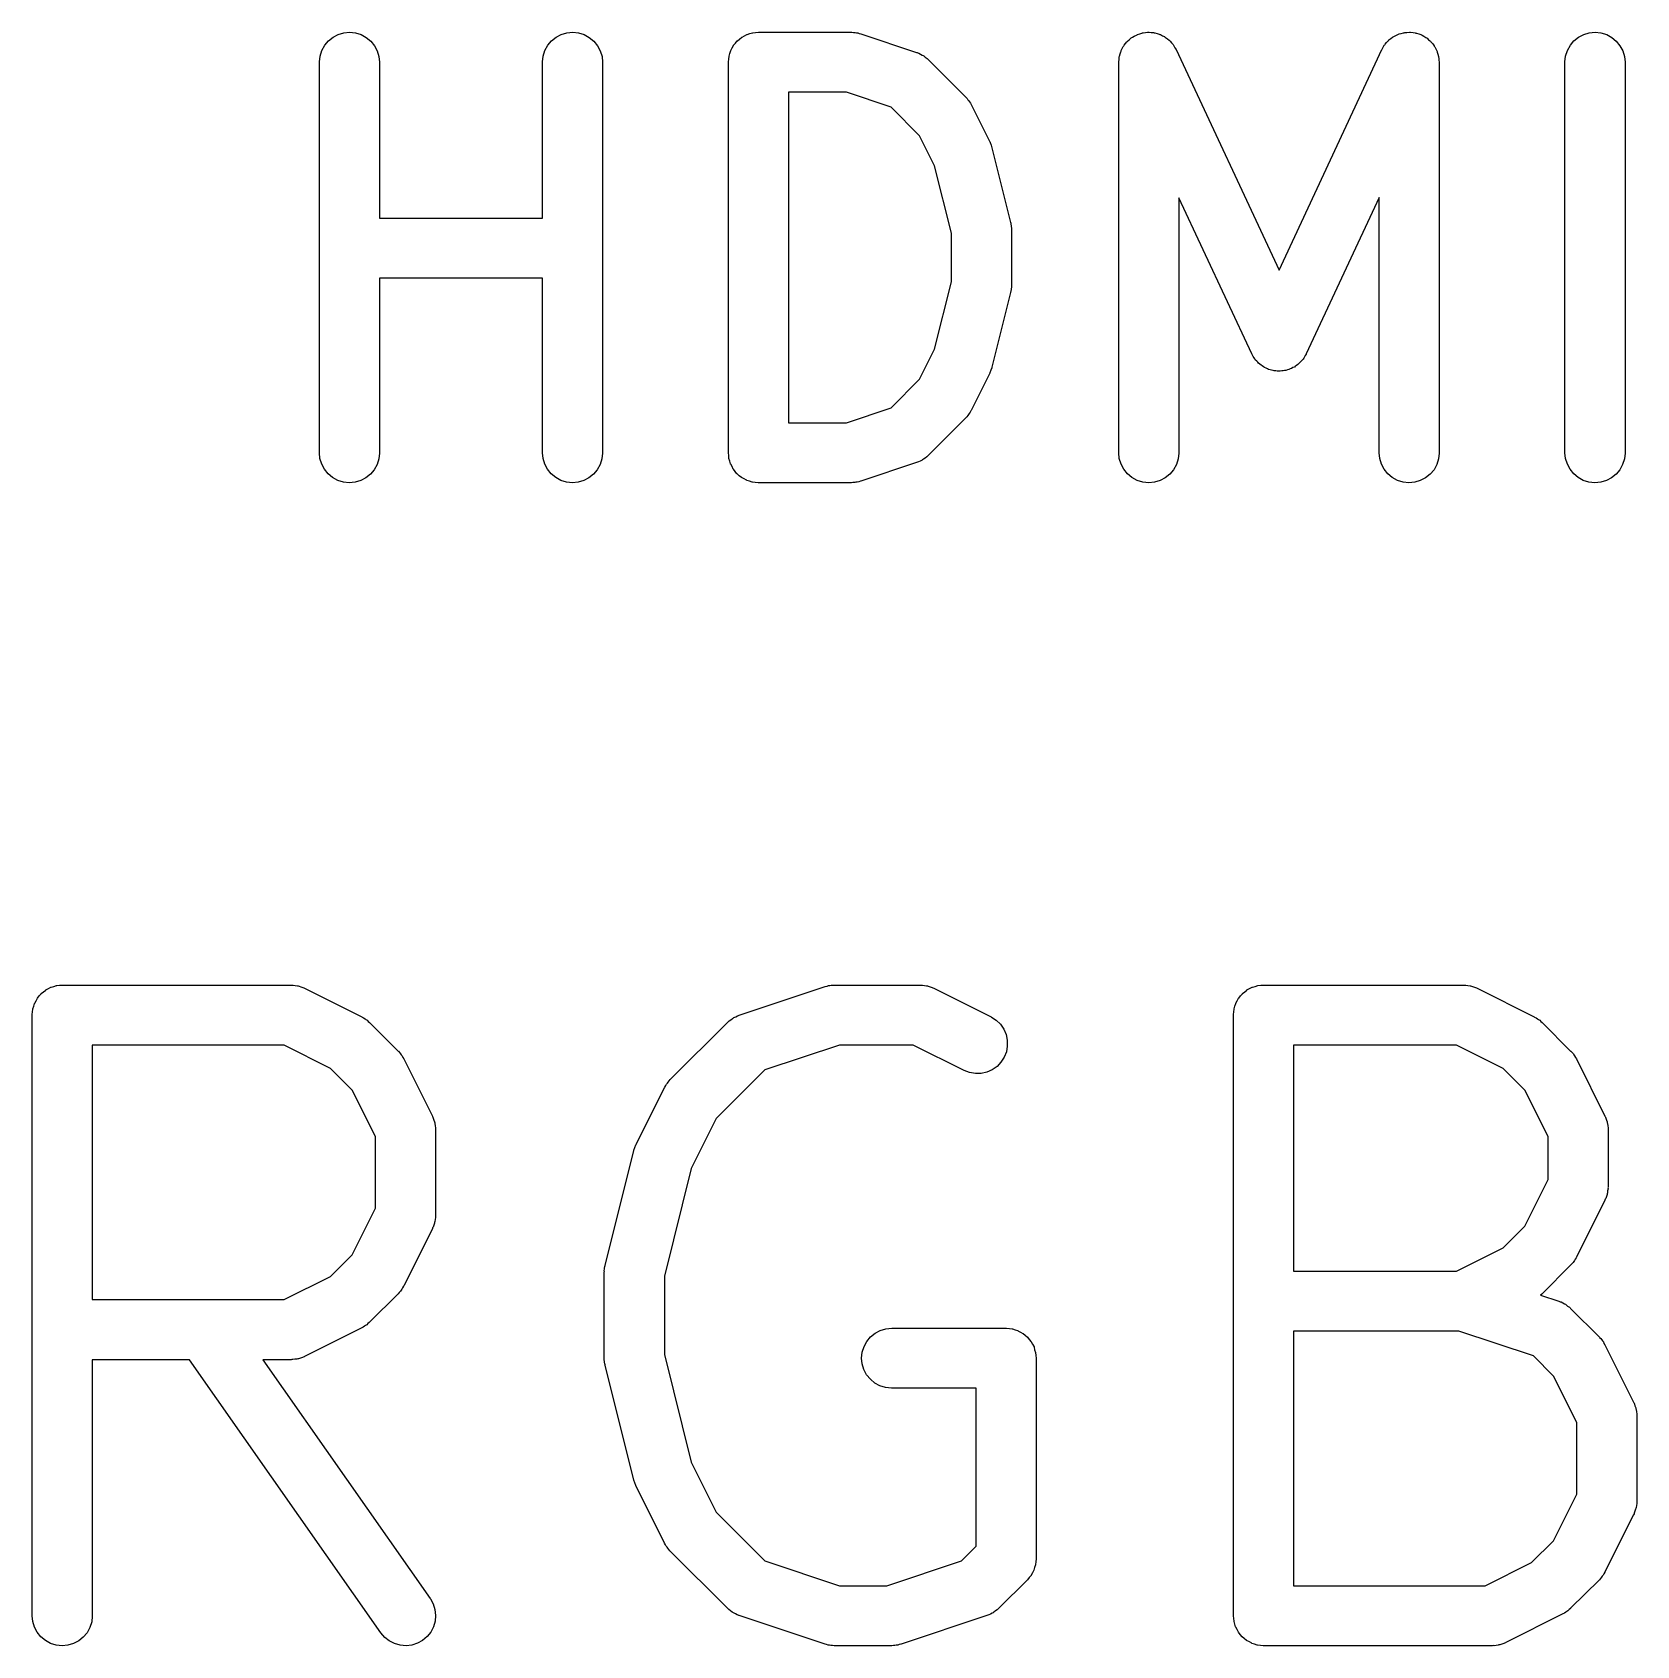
# Model space of a CAD drawing. Extents: x 85.9 to 143, y -98.7 to -64.8.
# Drawn here: x 97.36 to 102.7, y -90.21 to -84.84 of the extents above; entities that cross this region are included whole.
import ezdxf

# ---------------------------------------------------------------- set-up
doc = ezdxf.new("R2010")
doc.units = 0
doc.layers.add('BLACK', color=7, linetype='CONTINUOUS')

msp = doc.modelspace()

# ---------------------------------------------------------------- linework, layer by layer
at = {"layer": 'BLACK', "linetype": 'CONTINUOUS'}
for p, q in [((98.3235, -84.8975), (98.3329, -84.8804)), ((98.3329, -84.8804), (98.3455, -84.8654)), ((98.3455, -84.8654), (98.3607, -84.8532)), ((98.3607, -84.8532), (98.378, -84.8442)), ((98.378, -84.8442), (98.3967, -84.8387)), ((98.3967, -84.8387), (98.4161, -84.8369)), ((98.4161, -84.8369), (98.4355, -84.8389)), ((98.4355, -84.8389), (98.4542, -84.8447)), ((98.4542, -84.8447), (98.4713, -84.854)), ((98.4713, -84.854), (98.4864, -84.8664)), ((98.4864, -84.8664), (98.4987, -84.8816)), ((98.4987, -84.8816), (98.5079, -84.8988)), ((99.0664, -84.8975), (99.0758, -84.8804)), ((99.0758, -84.8804), (99.0883, -84.8654)), ((99.0883, -84.8654), (99.1035, -84.8532)), ((99.1035, -84.8532), (99.1208, -84.8442)), ((99.1208, -84.8442), (99.1395, -84.8387)), ((99.1395, -84.8387), (99.159, -84.8369)), ((99.159, -84.8369), (99.1784, -84.8389)), ((99.1784, -84.8389), (99.197, -84.8447)), ((99.197, -84.8447), (99.2142, -84.854)), ((99.2142, -84.854), (99.2292, -84.8664)), ((99.2292, -84.8664), (99.2416, -84.8816)), ((99.2416, -84.8816), (99.2507, -84.8988)), ((99.69, -84.8892), (99.6944, -84.881)), ((99.6944, -84.881), (99.6947, -84.8807)), ((99.6947, -84.8807), (99.6948, -84.8804)), ((99.6948, -84.8804), (99.7009, -84.8732)), ((99.7009, -84.8732), (99.7069, -84.8659)), ((99.7069, -84.8659), (99.7071, -84.8657)), ((99.7071, -84.8657), (99.7074, -84.8654)), ((99.7074, -84.8654), (99.7147, -84.8596)), ((99.7147, -84.8596), (99.722, -84.8536)), ((99.722, -84.8536), (99.7223, -84.8534)), ((99.7223, -84.8534), (99.7226, -84.8532)), ((99.7226, -84.8532), (99.7309, -84.8489)), ((99.7309, -84.8489), (99.7392, -84.8444)), ((99.7392, -84.8444), (99.7396, -84.8443)), ((99.7396, -84.8443), (99.7399, -84.8442)), ((99.7399, -84.8442), (99.7488, -84.8415)), ((99.7488, -84.8415), (99.7579, -84.8388)), ((99.7579, -84.8388), (99.7583, -84.8388)), ((99.7583, -84.8388), (99.7586, -84.8387)), ((99.7586, -84.8387), (99.768, -84.8378)), ((99.768, -84.8378), (99.7773, -84.8369)), ((99.7773, -84.8369), (100.087, -84.8369)), ((100.087, -84.8369), (100.088, -84.8369)), ((100.088, -84.8369), (100.094, -84.8375)), ((100.094, -84.8375), (100.099, -84.8377)), ((100.099, -84.8377), (100.104, -84.8386)), ((100.104, -84.8386), (100.108, -84.8391)), ((100.108, -84.8391), (100.113, -84.8408)), ((100.113, -84.8408), (100.118, -84.842)), ((100.118, -84.842), (100.304, -84.9039)), ((100.989, -84.8909), (100.992, -84.8842)), ((100.992, -84.8842), (100.994, -84.8824)), ((100.994, -84.8824), (100.995, -84.8804)), ((100.995, -84.8804), (101, -84.8747)), ((101, -84.8747), (101.004, -84.8687)), ((101.004, -84.8687), (101.006, -84.8672)), ((101.006, -84.8672), (101.007, -84.8654)), ((101.007, -84.8654), (101.013, -84.8608)), ((101.013, -84.8608), (101.019, -84.8558)), ((101.019, -84.8558), (101.021, -84.8547)), ((101.021, -84.8547), (101.023, -84.8532)), ((101.023, -84.8532), (101.029, -84.8498)), ((101.029, -84.8498), (101.036, -84.846)), ((101.036, -84.846), (101.038, -84.8452)), ((101.038, -84.8452), (101.04, -84.8442)), ((101.04, -84.8442), (101.047, -84.8421)), ((101.047, -84.8421), (101.054, -84.8396)), ((101.054, -84.8396), (101.056, -84.8393)), ((101.056, -84.8393), (101.059, -84.8387)), ((101.059, -84.8387), (101.066, -84.838)), ((101.066, -84.838), (101.073, -84.837)), ((101.073, -84.837), (101.076, -84.8371)), ((101.076, -84.8371), (101.078, -84.8369)), ((101.078, -84.8369), (101.085, -84.8377)), ((101.085, -84.8377), (101.093, -84.8381)), ((101.093, -84.8381), (101.095, -84.8387)), ((101.095, -84.8387), (101.097, -84.8389)), ((101.097, -84.8389), (101.105, -84.8412)), ((101.105, -84.8412), (101.112, -84.843)), ((101.112, -84.843), (101.114, -84.844)), ((101.114, -84.844), (101.116, -84.8447)), ((101.116, -84.8447), (101.123, -84.8483)), ((101.123, -84.8483), (101.129, -84.8515)), ((101.129, -84.8515), (101.131, -84.8529)), ((101.131, -84.8529), (101.133, -84.854)), ((101.133, -84.854), (101.139, -84.8588)), ((101.139, -84.8588), (101.145, -84.8633)), ((101.145, -84.8633), (101.147, -84.865)), ((101.147, -84.865), (101.148, -84.8664)), ((101.148, -84.8664), (101.153, -84.8722)), ((101.153, -84.8722), (101.158, -84.8778)), ((101.158, -84.8778), (101.159, -84.8798)), ((101.159, -84.8798), (101.161, -84.8816)), ((101.161, -84.8816), (101.164, -84.8882)), ((101.164, -84.8882), (101.168, -84.8946)), ((101.854, -84.8933), (101.858, -84.887)), ((101.858, -84.887), (101.861, -84.8804)), ((101.861, -84.8804), (101.863, -84.8786)), ((101.863, -84.8786), (101.864, -84.8767)), ((101.864, -84.8767), (101.869, -84.8712)), ((101.869, -84.8712), (101.874, -84.8654)), ((101.874, -84.8654), (101.876, -84.864)), ((101.876, -84.864), (101.877, -84.8623)), ((101.877, -84.8623), (101.883, -84.8579)), ((101.883, -84.8579), (101.889, -84.8532)), ((101.889, -84.8532), (101.891, -84.8522)), ((101.891, -84.8522), (101.893, -84.8508)), ((101.893, -84.8508), (101.9, -84.8476)), ((101.9, -84.8476), (101.907, -84.8442)), ((101.907, -84.8442), (101.909, -84.8435)), ((101.909, -84.8435), (101.911, -84.8426)), ((101.911, -84.8426), (101.918, -84.8408)), ((101.918, -84.8408), (101.925, -84.8387)), ((101.925, -84.8387), (101.928, -84.8385)), ((101.928, -84.8385), (101.93, -84.8379)), ((101.93, -84.8379), (101.937, -84.8376)), ((101.937, -84.8376), (101.945, -84.8369)), ((101.945, -84.8369), (101.947, -84.8371)), ((101.947, -84.8371), (101.949, -84.837)), ((101.949, -84.837), (101.957, -84.8382)), ((101.957, -84.8382), (101.964, -84.8389)), ((101.964, -84.8389), (101.966, -84.8396)), ((101.966, -84.8396), (101.969, -84.84)), ((101.969, -84.84), (101.976, -84.8425)), ((101.976, -84.8425), (101.983, -84.8447)), ((101.983, -84.8447), (101.985, -84.8458)), ((101.985, -84.8458), (101.987, -84.8466)), ((101.987, -84.8466), (101.993, -84.8504)), ((101.993, -84.8504), (102, -84.854)), ((102, -84.854), (102.002, -84.8554)), ((102.002, -84.8554), (102.004, -84.8566)), ((102.004, -84.8566), (102.009, -84.8617)), ((102.009, -84.8617), (102.015, -84.8664)), ((102.015, -84.8664), (102.016, -84.8682)), ((102.016, -84.8682), (102.018, -84.8697)), ((102.018, -84.8697), (102.023, -84.8758)), ((102.023, -84.8758), (102.027, -84.8816)), ((102.027, -84.8816), (102.028, -84.8836)), ((102.028, -84.8836), (102.03, -84.8854)), ((102.03, -84.8854), (102.033, -84.8922)), ((102.471, -84.8975), (102.481, -84.8804)), ((102.481, -84.8804), (102.493, -84.8654)), ((102.493, -84.8654), (102.508, -84.8532)), ((102.508, -84.8532), (102.526, -84.8442)), ((102.526, -84.8442), (102.544, -84.8387)), ((102.544, -84.8387), (102.564, -84.8369)), ((102.564, -84.8369), (102.583, -84.8389)), ((102.583, -84.8389), (102.602, -84.8447)), ((102.602, -84.8447), (102.619, -84.854)), ((102.619, -84.854), (102.634, -84.8664)), ((102.634, -84.8664), (102.646, -84.8816)), ((102.646, -84.8816), (102.656, -84.8988)), ((98.3154, -84.9355), (98.3176, -84.9161)), ((98.3154, -84.9369), (98.3154, -84.9355)), ((98.3154, -86.2369), (98.3154, -84.9369)), ((98.3176, -84.9161), (98.3235, -84.8975)), ((98.5079, -84.8988), (98.5135, -84.9175)), ((98.5135, -84.9175), (98.5154, -84.9369)), ((98.5154, -84.9369), (98.5154, -85.4559)), ((99.0583, -84.9355), (99.0605, -84.9161)), ((99.0583, -84.9369), (99.0583, -84.9355)), ((99.0583, -85.4559), (99.0583, -84.9369)), ((99.0605, -84.9161), (99.0664, -84.8975)), ((99.2507, -84.8988), (99.2564, -84.9175)), ((99.2564, -84.9175), (99.2583, -84.9369)), ((99.2583, -84.9369), (99.2583, -86.2369)), ((99.6773, -84.9355), (99.6784, -84.9262)), ((99.6773, -84.9362), (99.6773, -84.9355)), ((99.6773, -84.9369), (99.6773, -84.9362)), ((99.6773, -84.9362), (99.6773, -84.9362)), ((99.6773, -84.9362), (99.6773, -84.9362)), ((99.6773, -86.2369), (99.6773, -84.9369)), ((99.6784, -84.9262), (99.6794, -84.9168)), ((99.6794, -84.9168), (99.6795, -84.9165)), ((99.6795, -84.9161), (99.6824, -84.9071)), ((99.6795, -84.9165), (99.6795, -84.9161)), ((99.6824, -84.9071), (99.6851, -84.8981)), ((99.6851, -84.8981), (99.6853, -84.8978)), ((99.6853, -84.8978), (99.6854, -84.8975)), ((99.6854, -84.8975), (99.69, -84.8892)), ((100.304, -84.9039), (100.306, -84.9044)), ((100.306, -84.9044), (100.308, -84.9056)), ((100.308, -84.9056), (100.311, -84.9065)), ((100.311, -84.9065), (100.317, -84.9097)), ((100.317, -84.9097), (100.323, -84.9126)), ((100.323, -84.9126), (100.326, -84.9143)), ((100.326, -84.9143), (100.328, -84.9157)), ((100.328, -84.9157), (100.333, -84.92)), ((100.333, -84.92), (100.339, -84.9241)), ((100.339, -84.9241), (100.341, -84.9262)), ((100.341, -84.9262), (100.343, -84.9281)), ((100.343, -84.9281), (100.467, -85.0519)), ((100.977, -84.9355), (100.978, -84.9281)), ((100.977, -84.9369), (100.977, -84.9355)), ((100.977, -86.2369), (100.977, -84.9369)), ((100.978, -84.9281), (100.979, -84.9206)), ((100.979, -84.9184), (100.98, -84.9161)), ((100.979, -84.9206), (100.979, -84.9184)), ((100.98, -84.9161), (100.982, -84.909)), ((100.982, -84.909), (100.984, -84.9017)), ((100.984, -84.9017), (100.985, -84.8997)), ((100.985, -84.8975), (100.989, -84.8909)), ((100.985, -84.8997), (100.985, -84.8975)), ((101.168, -84.8946), (101.511, -85.629)), ((101.511, -85.629), (101.853, -84.8946)), ((101.853, -84.8946), (101.854, -84.8933)), ((102.033, -84.8922), (102.036, -84.8988)), ((102.036, -84.8988), (102.037, -84.901)), ((102.037, -84.901), (102.038, -84.903)), ((102.038, -84.903), (102.04, -84.9103)), ((102.04, -84.9103), (102.042, -84.9175)), ((102.042, -84.9175), (102.042, -84.9198)), ((102.042, -84.9198), (102.043, -84.922)), ((102.043, -84.922), (102.043, -84.9294)), ((102.043, -84.9294), (102.044, -84.9369)), ((102.044, -84.9369), (102.044, -86.2369)), ((102.463, -84.9355), (102.465, -84.9161)), ((102.463, -84.9369), (102.463, -84.9355)), ((102.463, -86.2369), (102.463, -84.9369)), ((102.465, -84.9161), (102.471, -84.8975)), ((102.656, -84.8988), (102.661, -84.9175)), ((102.661, -84.9175), (102.663, -84.9369)), ((102.663, -84.9369), (102.663, -86.2369)), ((99.8773, -85.0369), (99.8773, -86.1369)), ((100.071, -85.0369), (99.8773, -85.0369)), ((100.219, -85.0862), (100.071, -85.0369)), ((100.314, -85.1818), (100.219, -85.0862)), ((100.467, -85.0519), (100.468, -85.0529)), ((100.468, -85.0529), (100.472, -85.0573)), ((100.472, -85.0573), (100.475, -85.0614)), ((100.475, -85.0614), (100.478, -85.0649)), ((100.478, -85.0649), (100.48, -85.0681)), ((100.48, -85.0681), (100.483, -85.0731)), ((100.483, -85.0731), (100.486, -85.0779)), ((100.486, -85.0779), (100.548, -85.2017)), ((100.364, -85.2813), (100.314, -85.1818)), ((100.548, -85.2017), (100.548, -85.203)), ((100.548, -85.203), (100.549, -85.2034)), ((100.549, -85.2034), (100.549, -85.2038)), ((100.549, -85.2038), (100.552, -85.2125)), ((100.552, -85.2125), (100.555, -85.2213)), ((100.555, -85.2213), (100.555, -85.2217)), ((100.555, -85.2217), (100.555, -85.2222)), ((100.555, -85.2222), (100.617, -85.4698)), ((100.42, -85.5063), (100.364, -85.2813)), ((101.42, -85.9078), (101.177, -85.3877)), ((101.177, -85.3877), (101.177, -86.2369)), ((101.844, -85.3876), (101.601, -85.9078)), ((101.844, -86.2369), (101.844, -85.3876)), ((98.5154, -85.4559), (99.0583, -85.4559)), ((100.617, -85.4698), (100.618, -85.4711)), ((100.618, -85.4711), (100.618, -85.4729)), ((100.618, -85.4729), (100.618, -85.4746)), ((100.618, -85.4746), (100.619, -85.4826)), ((100.42, -85.6674), (100.42, -85.5063)), ((100.619, -85.4826), (100.62, -85.4905)), ((100.62, -85.4905), (100.62, -85.4923)), ((100.62, -85.4923), (100.62, -85.494)), ((100.62, -85.494), (100.62, -85.6798)), ((99.0583, -85.6559), (98.5154, -85.6559)), ((98.5154, -85.6559), (98.5154, -86.2369)), ((99.0583, -86.2369), (99.0583, -85.6559)), ((100.364, -85.8925), (100.42, -85.6674)), ((100.619, -85.6926), (100.618, -85.7005)), ((100.62, -85.6847), (100.619, -85.6926)), ((100.62, -85.6798), (100.62, -85.6811)), ((100.62, -85.6811), (100.62, -85.6829)), ((100.62, -85.6829), (100.62, -85.6847)), ((100.617, -85.704), (100.555, -85.9516)), ((100.618, -85.7005), (100.617, -85.7022)), ((100.617, -85.7022), (100.617, -85.704)), ((100.314, -85.9919), (100.364, -85.8925)), ((101.423, -85.9122), (101.42, -85.9078)), ((101.601, -85.909), (101.598, -85.9135)), ((101.601, -85.9078), (101.601, -85.909)), ((100.551, -85.9626), (100.548, -85.9713)), ((100.555, -85.9539), (100.551, -85.9626)), ((100.555, -85.9516), (100.555, -85.953)), ((100.555, -85.953), (100.555, -85.9534)), ((100.555, -85.9534), (100.555, -85.9539)), ((101.425, -85.9169), (101.423, -85.9122)), ((101.428, -85.9206), (101.425, -85.9169)), ((101.43, -85.9246), (101.428, -85.9206)), ((101.433, -85.9284), (101.43, -85.9246)), ((101.437, -85.9326), (101.433, -85.9284)), ((101.44, -85.9357), (101.437, -85.9326)), ((101.443, -85.9391), (101.44, -85.9357)), ((101.447, -85.9422), (101.443, -85.9391)), ((101.451, -85.9457), (101.447, -85.9422)), ((101.455, -85.9481), (101.451, -85.9457)), ((101.459, -85.9508), (101.455, -85.9481)), ((101.463, -85.9531), (101.459, -85.9508)), ((101.468, -85.9558), (101.463, -85.9531)), ((101.472, -85.9573), (101.468, -85.9558)), ((101.476, -85.9593), (101.472, -85.9573)), ((101.481, -85.9606), (101.476, -85.9593)), ((101.486, -85.9624), (101.481, -85.9606)), ((101.491, -85.9631), (101.486, -85.9624)), ((101.495, -85.9642), (101.491, -85.9631)), ((101.534, -85.9627), (101.529, -85.9634)), ((101.539, -85.961), (101.534, -85.9627)), ((101.544, -85.9598), (101.539, -85.961)), ((101.548, -85.9579), (101.544, -85.9598)), ((101.552, -85.9564), (101.548, -85.9579)), ((101.557, -85.9537), (101.552, -85.9564)), ((101.562, -85.9516), (101.557, -85.9537)), ((101.565, -85.9489), (101.562, -85.9516)), ((101.569, -85.9466), (101.565, -85.9489)), ((101.573, -85.9431), (101.569, -85.9466)), ((101.577, -85.94), (101.573, -85.9431)), ((101.58, -85.9367), (101.577, -85.94)), ((101.584, -85.9336), (101.58, -85.9367)), ((101.587, -85.9295), (101.584, -85.9336)), ((101.591, -85.9257), (101.587, -85.9295)), ((101.593, -85.9218), (101.591, -85.9257)), ((101.596, -85.9181), (101.593, -85.9218)), ((101.598, -85.9135), (101.596, -85.9181)), ((100.219, -86.0876), (100.314, -85.9919)), ((100.548, -85.9721), (100.486, -86.0959)), ((100.548, -85.9713), (100.548, -85.9717)), ((100.548, -85.9717), (100.548, -85.9721)), ((101.5, -85.9645), (101.495, -85.9642)), ((101.505, -85.9653), (101.5, -85.9645)), ((101.51, -85.9651), (101.505, -85.9653)), ((101.515, -85.9654), (101.51, -85.9651)), ((101.52, -85.9647), (101.515, -85.9654)), ((101.525, -85.9644), (101.52, -85.9647)), ((101.529, -85.9634), (101.525, -85.9644)), ((100.071, -86.1369), (100.219, -86.0876)), ((100.467, -86.1219), (100.343, -86.2457)), ((100.471, -86.1175), (100.467, -86.1219)), ((100.475, -86.1135), (100.471, -86.1175)), ((100.477, -86.11), (100.475, -86.1135)), ((100.479, -86.1068), (100.477, -86.11)), ((100.482, -86.1018), (100.479, -86.1068)), ((100.485, -86.0971), (100.482, -86.1018)), ((100.486, -86.0959), (100.485, -86.0971)), ((99.8773, -86.1369), (100.071, -86.1369)), ((98.3173, -86.2563), (98.3154, -86.2369)), ((98.323, -86.275), (98.3173, -86.2563)), ((98.3321, -86.2922), (98.323, -86.275)), ((98.5073, -86.2763), (98.4979, -86.2934)), ((98.5132, -86.2577), (98.5073, -86.2763)), ((98.5154, -86.2383), (98.5132, -86.2577)), ((98.5154, -86.2369), (98.5154, -86.2383)), ((99.0602, -86.2563), (99.0583, -86.2369)), ((99.0658, -86.275), (99.0602, -86.2563)), ((99.075, -86.2922), (99.0658, -86.275)), ((99.2502, -86.2763), (99.2408, -86.2934)), ((99.2561, -86.2577), (99.2502, -86.2763)), ((99.2583, -86.2383), (99.2561, -86.2577)), ((99.2583, -86.2369), (99.2583, -86.2383)), ((99.6782, -86.2462), (99.6773, -86.2369)), ((99.6791, -86.2556), (99.6782, -86.2462)), ((99.6792, -86.256), (99.6791, -86.2556)), ((99.6792, -86.2563), (99.6792, -86.256)), ((99.682, -86.2654), (99.6792, -86.2563)), ((99.6846, -86.2744), (99.682, -86.2654)), ((99.6848, -86.2747), (99.6846, -86.2744)), ((99.6849, -86.275), (99.6848, -86.2747)), ((99.6893, -86.2834), (99.6849, -86.275)), ((99.6937, -86.2917), (99.6893, -86.2834)), ((100.304, -86.2699), (100.118, -86.3318)), ((100.307, -86.2687), (100.304, -86.2699)), ((100.31, -86.2678), (100.307, -86.2687)), ((100.316, -86.2647), (100.31, -86.2678)), ((100.322, -86.2619), (100.316, -86.2647)), ((100.324, -86.2602), (100.322, -86.2619)), ((100.327, -86.2589), (100.324, -86.2602)), ((100.332, -86.2546), (100.327, -86.2589)), ((100.338, -86.2506), (100.332, -86.2546)), ((100.34, -86.2485), (100.338, -86.2506)), ((100.342, -86.2467), (100.34, -86.2485)), ((100.343, -86.2457), (100.342, -86.2467)), ((100.979, -86.2563), (100.977, -86.2369)), ((100.985, -86.275), (100.979, -86.2563)), ((100.994, -86.2922), (100.985, -86.275)), ((101.169, -86.2763), (101.16, -86.2934)), ((101.175, -86.2577), (101.169, -86.2763)), ((101.177, -86.2383), (101.175, -86.2577)), ((101.177, -86.2369), (101.177, -86.2383)), ((101.846, -86.2563), (101.844, -86.2369)), ((101.852, -86.275), (101.846, -86.2563)), ((101.861, -86.2922), (101.852, -86.275)), ((102.036, -86.2763), (102.027, -86.2934)), ((102.042, -86.2577), (102.036, -86.2763)), ((102.044, -86.2383), (102.042, -86.2577)), ((102.044, -86.2369), (102.044, -86.2383)), ((102.465, -86.2563), (102.463, -86.2369)), ((102.471, -86.275), (102.465, -86.2563)), ((102.48, -86.2922), (102.471, -86.275)), ((102.655, -86.2763), (102.646, -86.2934)), ((102.661, -86.2577), (102.655, -86.2763)), ((102.663, -86.2383), (102.661, -86.2577)), ((102.663, -86.2369), (102.663, -86.2383)), ((98.3445, -86.3074), (98.3321, -86.2922)), ((98.3595, -86.3198), (98.3445, -86.3074)), ((98.3767, -86.3291), (98.3595, -86.3198)), ((98.3953, -86.3349), (98.3767, -86.3291)), ((98.4147, -86.3369), (98.3953, -86.3349)), ((98.4342, -86.3351), (98.4147, -86.3369)), ((98.4529, -86.3296), (98.4342, -86.3351)), ((98.4702, -86.3206), (98.4529, -86.3296)), ((98.4854, -86.3083), (98.4702, -86.3206)), ((98.4979, -86.2934), (98.4854, -86.3083)), ((99.0873, -86.3074), (99.075, -86.2922)), ((99.1024, -86.3198), (99.0873, -86.3074)), ((99.1195, -86.3291), (99.1024, -86.3198)), ((99.1382, -86.3349), (99.1195, -86.3291)), ((99.1576, -86.3369), (99.1382, -86.3349)), ((99.177, -86.3351), (99.1576, -86.3369)), ((99.1957, -86.3296), (99.177, -86.3351)), ((99.213, -86.3206), (99.1957, -86.3296)), ((99.2283, -86.3083), (99.213, -86.3206)), ((99.2408, -86.2934), (99.2283, -86.3083)), ((99.6939, -86.2919), (99.6937, -86.2917)), ((99.694, -86.2922), (99.6939, -86.2919)), ((99.7, -86.2996), (99.694, -86.2922)), ((99.7059, -86.3069), (99.7, -86.2996)), ((99.7062, -86.3071), (99.7059, -86.3069)), ((99.7064, -86.3074), (99.7062, -86.3071)), ((99.7136, -86.3134), (99.7064, -86.3074)), ((99.7208, -86.3194), (99.7136, -86.3134)), ((99.7211, -86.3196), (99.7208, -86.3194)), ((99.7214, -86.3198), (99.7211, -86.3196)), ((99.7297, -86.3243), (99.7214, -86.3198)), ((99.7379, -86.3288), (99.7297, -86.3243)), ((99.7383, -86.3289), (99.7379, -86.3288)), ((99.7386, -86.3291), (99.7383, -86.3289)), ((99.7476, -86.3319), (99.7386, -86.3291)), ((99.7565, -86.3347), (99.7476, -86.3319)), ((99.7569, -86.3347), (99.7565, -86.3347)), ((99.7572, -86.3349), (99.7569, -86.3347)), ((99.7667, -86.3358), (99.7572, -86.3349)), ((99.7759, -86.3369), (99.7667, -86.3358)), ((99.7766, -86.3369), (99.7759, -86.3369)), ((99.7767, -86.3369), (99.7766, -86.3369)), ((99.7766, -86.3369), (99.7766, -86.3369)), ((99.7773, -86.3369), (99.7767, -86.3369)), ((100.087, -86.3369), (99.7773, -86.3369)), ((100.092, -86.3363), (100.087, -86.3369)), ((100.098, -86.3363), (100.092, -86.3363)), ((100.102, -86.3354), (100.098, -86.3363)), ((100.106, -86.335), (100.102, -86.3354)), ((100.112, -86.3334), (100.106, -86.335)), ((100.117, -86.3322), (100.112, -86.3334)), ((100.118, -86.3318), (100.117, -86.3322)), ((101.006, -86.3074), (100.994, -86.2922)), ((101.021, -86.3198), (101.006, -86.3074)), ((101.039, -86.3291), (101.021, -86.3198)), ((101.057, -86.3349), (101.039, -86.3291)), ((101.077, -86.3369), (101.057, -86.3349)), ((101.096, -86.3351), (101.077, -86.3369)), ((101.115, -86.3296), (101.096, -86.3351)), ((101.132, -86.3206), (101.115, -86.3296)), ((101.147, -86.3083), (101.132, -86.3206)), ((101.16, -86.2934), (101.147, -86.3083)), ((101.873, -86.3074), (101.861, -86.2922)), ((101.888, -86.3198), (101.873, -86.3074)), ((101.905, -86.3291), (101.888, -86.3198)), ((101.924, -86.3349), (101.905, -86.3291)), ((101.943, -86.3369), (101.924, -86.3349)), ((101.963, -86.3351), (101.943, -86.3369)), ((101.981, -86.3296), (101.963, -86.3351)), ((101.999, -86.3206), (101.981, -86.3296)), ((102.014, -86.3083), (101.999, -86.3206)), ((102.027, -86.2934), (102.014, -86.3083)), ((102.492, -86.3074), (102.48, -86.2922)), ((102.507, -86.3198), (102.492, -86.3074)), ((102.524, -86.3291), (102.507, -86.3198)), ((102.543, -86.3349), (102.524, -86.3291)), ((102.562, -86.3369), (102.543, -86.3349)), ((102.582, -86.3351), (102.562, -86.3369)), ((102.601, -86.3296), (102.582, -86.3351)), ((102.618, -86.3206), (102.601, -86.3296)), ((102.633, -86.3083), (102.618, -86.3206)), ((102.646, -86.2934), (102.633, -86.3083)), ((97.3718, -88.0619), (97.3763, -88.0536)), ((97.3763, -88.0536), (97.3765, -88.0534)), ((97.3765, -88.0534), (97.3767, -88.0531)), ((97.3767, -88.0531), (97.3827, -88.0459)), ((97.3827, -88.0459), (97.3887, -88.0386)), ((97.3887, -88.0386), (97.389, -88.0384)), ((97.389, -88.0384), (97.3892, -88.0381)), ((97.3892, -88.0381), (97.3965, -88.0322)), ((97.3965, -88.0322), (97.4039, -88.0263)), ((97.4039, -88.0263), (97.4042, -88.0261)), ((97.4042, -88.0261), (97.4044, -88.0259)), ((97.4044, -88.0259), (97.4127, -88.0216)), ((97.4127, -88.0216), (97.4211, -88.0171)), ((97.4211, -88.0171), (97.4214, -88.017)), ((97.4214, -88.017), (97.4217, -88.0168)), ((97.4217, -88.0168), (97.4307, -88.0142)), ((97.4307, -88.0142), (97.4398, -88.0115)), ((97.4398, -88.0115), (97.4401, -88.0114)), ((97.4401, -88.0114), (97.4405, -88.0113)), ((97.4405, -88.0113), (97.4498, -88.0105)), ((97.4498, -88.0105), (97.4592, -88.0096)), ((97.4592, -88.0096), (98.2211, -88.0096)), ((98.2211, -88.0096), (98.2225, -88.0096)), ((98.2225, -88.0096), (98.2254, -88.0099)), ((98.2254, -88.0099), (98.2284, -88.0098)), ((98.2284, -88.0098), (98.2351, -88.011)), ((98.2351, -88.011), (98.2419, -88.0117)), ((98.2419, -88.0117), (98.2447, -88.0126)), ((98.2447, -88.0126), (98.2476, -88.0131)), ((98.2476, -88.0131), (98.254, -88.0156)), ((98.254, -88.0156), (98.2605, -88.0176)), ((98.2605, -88.0176), (98.2631, -88.0191)), ((98.2631, -88.0191), (98.2658, -88.0201)), ((98.2658, -88.0201), (98.4563, -88.1154)), ((99.7133, -88.1099), (99.999, -88.0147)), ((99.999, -88.0147), (100, -88.0143)), ((100, -88.0143), (100.006, -88.0131)), ((100.006, -88.0131), (100.011, -88.0115)), ((100.011, -88.0115), (100.015, -88.0111)), ((100.015, -88.0111), (100.019, -88.0102)), ((100.019, -88.0102), (100.025, -88.0101)), ((100.025, -88.0101), (100.031, -88.0096)), ((100.031, -88.0096), (100.316, -88.0096)), ((100.316, -88.0096), (100.318, -88.0096)), ((100.318, -88.0096), (100.321, -88.0099)), ((100.321, -88.0099), (100.324, -88.0098)), ((100.324, -88.0098), (100.33, -88.011)), ((100.33, -88.011), (100.337, -88.0117)), ((100.337, -88.0117), (100.34, -88.0126)), ((100.34, -88.0126), (100.343, -88.0131)), ((100.343, -88.0131), (100.349, -88.0156)), ((100.349, -88.0156), (100.356, -88.0176)), ((100.356, -88.0176), (100.358, -88.0191)), ((100.358, -88.0191), (100.361, -88.0201)), ((100.361, -88.0201), (100.552, -88.1154)), ((101.372, -88.0619), (101.376, -88.0536)), ((101.376, -88.0536), (101.377, -88.0534)), ((101.377, -88.0531), (101.383, -88.0459)), ((101.377, -88.0534), (101.377, -88.0531)), ((101.383, -88.0459), (101.389, -88.0386)), ((101.389, -88.0381), (101.397, -88.0322)), ((101.389, -88.0384), (101.389, -88.0381)), ((101.389, -88.0386), (101.389, -88.0384)), ((101.397, -88.0322), (101.404, -88.0263)), ((101.404, -88.0259), (101.413, -88.0216)), ((101.404, -88.0261), (101.404, -88.0259)), ((101.404, -88.0263), (101.404, -88.0261)), ((101.413, -88.0216), (101.421, -88.0171)), ((101.421, -88.017), (101.422, -88.0168)), ((101.421, -88.0171), (101.421, -88.017)), ((101.422, -88.0168), (101.431, -88.0142)), ((101.431, -88.0142), (101.44, -88.0115)), ((101.44, -88.0113), (101.45, -88.0105)), ((101.44, -88.0114), (101.44, -88.0113)), ((101.44, -88.0115), (101.44, -88.0114)), ((101.45, -88.0105), (101.459, -88.0096)), ((101.459, -88.0096), (102.126, -88.0096)), ((102.126, -88.0096), (102.127, -88.0096)), ((102.127, -88.0096), (102.13, -88.0099)), ((102.13, -88.0099), (102.133, -88.0098)), ((102.133, -88.0098), (102.14, -88.011)), ((102.14, -88.011), (102.147, -88.0117)), ((102.147, -88.0117), (102.149, -88.0126)), ((102.149, -88.0126), (102.152, -88.0131)), ((102.152, -88.0131), (102.159, -88.0156)), ((102.159, -88.0156), (102.165, -88.0176)), ((102.165, -88.0176), (102.168, -88.0191)), ((102.168, -88.0191), (102.171, -88.0201)), ((102.171, -88.0201), (102.361, -88.1154)), ((97.3592, -88.1082), (97.3602, -88.0989)), ((97.3592, -88.1088), (97.3592, -88.1082)), ((97.3592, -88.1089), (97.3592, -88.1088)), ((97.3592, -88.1096), (97.3592, -88.1089)), ((97.3592, -88.1089), (97.3592, -88.1089)), ((97.3592, -90.1096), (97.3592, -88.1096)), ((97.3602, -88.0989), (97.3612, -88.0895)), ((97.3612, -88.0895), (97.3613, -88.0891)), ((97.3613, -88.0891), (97.3614, -88.0888)), ((97.3614, -88.0888), (97.3642, -88.0798)), ((97.3642, -88.0798), (97.367, -88.0708)), ((97.367, -88.0708), (97.3672, -88.0705)), ((97.3672, -88.0705), (97.3673, -88.0702)), ((97.3673, -88.0702), (97.3718, -88.0619)), ((99.7017, -88.1151), (99.7078, -88.112)), ((99.7078, -88.112), (99.7106, -88.1111)), ((99.7106, -88.1111), (99.7133, -88.1099)), ((101.359, -88.1082), (101.36, -88.0989)), ((101.359, -88.1088), (101.359, -88.1082)), ((101.359, -88.1089), (101.359, -88.1088)), ((101.359, -88.1096), (101.359, -88.1089)), ((101.359, -88.1089), (101.359, -88.1089)), ((101.359, -90.1096), (101.359, -88.1096)), ((101.36, -88.0989), (101.361, -88.0895)), ((101.361, -88.0888), (101.364, -88.0798)), ((101.361, -88.0891), (101.361, -88.0888)), ((101.361, -88.0895), (101.361, -88.0891)), ((101.364, -88.0798), (101.367, -88.0708)), ((101.367, -88.0702), (101.372, -88.0619)), ((101.367, -88.0705), (101.367, -88.0702)), ((101.367, -88.0708), (101.367, -88.0705)), ((98.4563, -88.1154), (98.4575, -88.116)), ((98.4575, -88.116), (98.4622, -88.119)), ((98.4622, -88.119), (98.4672, -88.1217)), ((98.4672, -88.1217), (98.4704, -88.1243)), ((98.4704, -88.1243), (98.4739, -88.1266)), ((98.4739, -88.1266), (98.4779, -88.1305)), ((98.4779, -88.1305), (98.4823, -88.1341)), ((98.4823, -88.1341), (98.5775, -88.2293)), ((99.4837, -88.3246), (99.6742, -88.1341)), ((99.6742, -88.1341), (99.6752, -88.1331)), ((99.6752, -88.1331), (99.6775, -88.1313)), ((99.6775, -88.1313), (99.6795, -88.1291)), ((99.6795, -88.1291), (99.6851, -88.1252)), ((99.6851, -88.1252), (99.6904, -88.1209)), ((99.6904, -88.1209), (99.6931, -88.1196)), ((99.6931, -88.1196), (99.6955, -88.1179)), ((99.6955, -88.1179), (99.7017, -88.1151)), ((100.552, -88.1154), (100.553, -88.116)), ((100.553, -88.116), (100.569, -88.1266)), ((100.569, -88.1266), (100.583, -88.1402)), ((100.583, -88.1402), (100.594, -88.1563)), ((100.594, -88.1563), (100.602, -88.1742)), ((102.361, -88.1154), (102.362, -88.116)), ((102.362, -88.116), (102.367, -88.119)), ((102.367, -88.119), (102.372, -88.1217)), ((102.372, -88.1217), (102.375, -88.1243)), ((102.375, -88.1243), (102.379, -88.1266)), ((102.379, -88.1266), (102.383, -88.1305)), ((102.383, -88.1305), (102.387, -88.1341)), ((102.387, -88.1341), (102.482, -88.2293)), ((97.5592, -88.2096), (97.5592, -89.0572)), ((98.1975, -88.2096), (97.5592, -88.2096)), ((98.3523, -88.287), (98.1975, -88.2096)), ((100.047, -88.2096), (99.7989, -88.2922)), ((100.293, -88.2096), (100.047, -88.2096)), ((100.462, -88.2942), (100.293, -88.2096)), ((100.602, -88.1742), (100.606, -88.1932)), ((100.606, -88.2128), (100.603, -88.232)), ((100.606, -88.1932), (100.606, -88.2128)), ((101.559, -88.2096), (101.559, -88.9619)), ((102.102, -88.2096), (101.559, -88.2096)), ((102.257, -88.287), (102.102, -88.2096)), ((98.5775, -88.2293), (98.5785, -88.2303)), ((98.5785, -88.2303), (98.582, -88.2347)), ((98.582, -88.2347), (98.5859, -88.2388)), ((98.5859, -88.2388), (98.5881, -88.2423)), ((98.5881, -88.2423), (98.5907, -88.2456)), ((98.5907, -88.2456), (98.5933, -88.2506)), ((98.5933, -88.2506), (98.5963, -88.2553)), ((98.5963, -88.2553), (98.6915, -88.4458)), ((100.585, -88.2666), (100.572, -88.2807)), ((100.596, -88.2501), (100.585, -88.2666)), ((100.603, -88.232), (100.596, -88.2501)), ((102.482, -88.2293), (102.483, -88.2303)), ((102.483, -88.2303), (102.487, -88.2347)), ((102.487, -88.2347), (102.491, -88.2388)), ((102.491, -88.2388), (102.493, -88.2423)), ((102.493, -88.2423), (102.495, -88.2456)), ((102.495, -88.2456), (102.498, -88.2506)), ((102.498, -88.2506), (102.501, -88.2553)), ((102.501, -88.2553), (102.596, -88.4458)), ((98.4246, -88.3593), (98.3523, -88.287)), ((99.4802, -88.3289), (99.4837, -88.3246)), ((99.7989, -88.2922), (99.6366, -88.4545)), ((100.48, -88.3012), (100.462, -88.2942)), ((100.5, -88.3045), (100.48, -88.3012)), ((100.519, -88.304), (100.5, -88.3045)), ((100.538, -88.2998), (100.519, -88.304)), ((100.556, -88.2919), (100.538, -88.2998)), ((100.572, -88.2807), (100.556, -88.2919)), ((102.329, -88.3593), (102.257, -88.287)), ((98.502, -88.5141), (98.4246, -88.3593)), ((99.3697, -88.541), (99.465, -88.3506)), ((99.465, -88.3506), (99.4656, -88.3493)), ((99.4656, -88.3493), (99.4687, -88.3446)), ((99.4687, -88.3446), (99.4713, -88.3396)), ((99.4713, -88.3396), (99.474, -88.3364)), ((99.474, -88.3364), (99.4762, -88.3329)), ((99.4762, -88.3329), (99.4802, -88.3289)), ((102.407, -88.5141), (102.329, -88.3593)), ((98.6915, -88.4458), (98.6921, -88.447)), ((98.6921, -88.447), (98.6931, -88.4498)), ((98.6931, -88.4498), (98.6945, -88.4524)), ((98.6945, -88.4524), (98.6965, -88.459)), ((98.6965, -88.459), (98.6988, -88.4654)), ((98.6988, -88.4654), (98.6993, -88.4683)), ((98.6993, -88.4683), (98.7001, -88.4711)), ((98.7001, -88.4711), (98.7008, -88.4779)), ((98.7008, -88.4779), (98.7019, -88.4846)), ((98.7019, -88.4846), (98.7018, -88.4876)), ((98.7018, -88.4876), (98.702, -88.4905)), ((99.6366, -88.4545), (99.5535, -88.6207)), ((102.596, -88.4458), (102.597, -88.447)), ((102.597, -88.447), (102.598, -88.4498)), ((102.598, -88.4498), (102.599, -88.4524)), ((102.599, -88.4524), (102.601, -88.459)), ((102.601, -88.459), (102.604, -88.4654)), ((102.604, -88.4654), (102.604, -88.4683)), ((102.604, -88.4683), (102.605, -88.4711)), ((102.605, -88.4711), (102.606, -88.4779)), ((102.606, -88.4779), (102.607, -88.4846)), ((102.607, -88.4846), (102.607, -88.4876)), ((102.607, -88.4876), (102.607, -88.4905)), ((98.502, -88.7526), (98.502, -88.5141)), ((98.702, -88.4905), (98.702, -88.7762)), ((99.3661, -88.5505), (99.3693, -88.5419)), ((99.3693, -88.5419), (99.3696, -88.5415)), ((99.3696, -88.5415), (99.3697, -88.541)), ((102.407, -88.6574), (102.407, -88.5141)), ((102.607, -88.4905), (102.607, -88.681)), ((99.2669, -88.9424), (99.3622, -88.5615)), ((99.3622, -88.5615), (99.3625, -88.5601)), ((99.3625, -88.5601), (99.3627, -88.5597)), ((99.3627, -88.5597), (99.3628, -88.5593)), ((99.3628, -88.5593), (99.3661, -88.5505)), ((99.5535, -88.6207), (99.464, -88.979)), ((102.329, -88.8122), (102.407, -88.6574)), ((102.605, -88.7018), (102.604, -88.7046)), ((102.607, -88.6883), (102.605, -88.695)), ((102.605, -88.695), (102.605, -88.7018)), ((102.607, -88.6824), (102.606, -88.6853)), ((102.606, -88.6853), (102.607, -88.6883)), ((102.607, -88.681), (102.607, -88.6824)), ((98.4246, -88.9075), (98.502, -88.7526)), ((102.596, -88.7257), (102.501, -88.9162)), ((102.597, -88.723), (102.596, -88.7257)), ((102.599, -88.7204), (102.597, -88.723)), ((102.601, -88.7139), (102.599, -88.7204)), ((102.603, -88.7075), (102.601, -88.7139)), ((102.604, -88.7046), (102.603, -88.7075)), ((98.696, -88.8091), (98.694, -88.8156)), ((98.6985, -88.8027), (98.696, -88.8091)), ((98.699, -88.7998), (98.6985, -88.8027)), ((98.6999, -88.797), (98.699, -88.7998)), ((98.7006, -88.7902), (98.6999, -88.797)), ((98.7018, -88.7835), (98.7006, -88.7902)), ((98.702, -88.7776), (98.7017, -88.7805)), ((98.7017, -88.7805), (98.7018, -88.7835)), ((98.702, -88.7762), (98.702, -88.7776)), ((98.6915, -88.8209), (98.5963, -89.0114)), ((98.6925, -88.8182), (98.6915, -88.8209)), ((98.694, -88.8156), (98.6925, -88.8182)), ((102.257, -88.8845), (102.329, -88.8122)), ((98.3523, -88.9798), (98.4246, -88.9075)), ((102.102, -88.9619), (102.257, -88.8845)), ((102.5, -88.9174), (102.497, -88.9221)), ((102.501, -88.9162), (102.5, -88.9174)), ((99.264, -88.9653), (99.2642, -88.9635)), ((99.264, -88.9667), (99.264, -88.9653)), ((99.264, -89.2524), (99.264, -88.9667)), ((99.2641, -88.9618), (99.2652, -88.9538)), ((99.2642, -88.9635), (99.2641, -88.9618)), ((99.2652, -88.9538), (99.2661, -88.9459)), ((99.2661, -88.9459), (99.2667, -88.9442)), ((99.2667, -88.9442), (99.2669, -88.9424)), ((101.559, -88.9619), (102.102, -88.9619)), ((102.482, -88.9422), (102.387, -89.0374)), ((102.486, -88.9378), (102.482, -88.9422)), ((102.49, -88.9338), (102.486, -88.9378)), ((102.492, -88.9303), (102.49, -88.9338)), ((102.495, -88.9271), (102.492, -88.9303)), ((102.497, -88.9221), (102.495, -88.9271)), ((98.1975, -89.0572), (98.3523, -88.9798)), ((98.5873, -89.0256), (98.585, -89.029)), ((98.5899, -89.0223), (98.5873, -89.0256)), ((98.5926, -89.0174), (98.5899, -89.0223)), ((98.5956, -89.0127), (98.5926, -89.0174)), ((98.5963, -89.0114), (98.5956, -89.0127)), ((99.464, -88.979), (99.464, -89.2401)), ((97.5592, -89.0572), (98.1975, -89.0572)), ((98.5775, -89.0374), (98.4823, -89.1327)), ((98.5811, -89.0331), (98.5775, -89.0374)), ((98.585, -89.029), (98.5811, -89.0331)), ((102.386, -89.0384), (102.382, -89.0418)), ((102.382, -89.0418), (102.443, -89.0623)), ((102.387, -89.0374), (102.386, -89.0384)), ((102.443, -89.0623), (102.445, -89.0628)), ((102.445, -89.0628), (102.447, -89.064)), ((102.447, -89.064), (102.45, -89.0649)), ((102.45, -89.0649), (102.456, -89.0681)), ((102.456, -89.0681), (102.462, -89.071)), ((102.462, -89.071), (102.465, -89.0727)), ((102.465, -89.0727), (102.467, -89.0741)), ((102.467, -89.0741), (102.472, -89.0784)), ((102.472, -89.0784), (102.478, -89.0824)), ((98.4823, -89.1327), (98.4813, -89.1336)), ((102.478, -89.0824), (102.48, -89.0846)), ((102.48, -89.0846), (102.482, -89.0865)), ((102.482, -89.0865), (102.578, -89.1817)), ((98.4563, -89.1514), (98.2658, -89.2466)), ((98.4611, -89.1484), (98.4563, -89.1514)), ((98.466, -89.1458), (98.4611, -89.1484)), ((98.4693, -89.1432), (98.466, -89.1458)), ((98.4728, -89.141), (98.4693, -89.1432)), ((98.4769, -89.1371), (98.4728, -89.141)), ((98.4813, -89.1336), (98.4769, -89.1371)), ((100.138, -89.1965), (100.151, -89.1815)), ((100.151, -89.1815), (100.166, -89.1691)), ((100.166, -89.1691), (100.183, -89.16)), ((100.183, -89.16), (100.202, -89.1543)), ((100.202, -89.1543), (100.221, -89.1524)), ((100.221, -89.1524), (100.602, -89.1524)), ((100.602, -89.1524), (100.603, -89.1524)), ((100.603, -89.1524), (100.603, -89.1524)), ((100.603, -89.1524), (100.603, -89.1524)), ((100.603, -89.1524), (100.603, -89.1524)), ((100.603, -89.1524), (100.613, -89.1535)), ((100.613, -89.1535), (100.622, -89.1545)), ((100.622, -89.1545), (100.622, -89.1546)), ((100.622, -89.1546), (100.623, -89.1546)), ((100.623, -89.1546), (100.632, -89.1575)), ((100.632, -89.1575), (100.641, -89.1602)), ((100.641, -89.1602), (100.641, -89.1604)), ((100.641, -89.1604), (100.641, -89.1605)), ((100.641, -89.1605), (100.65, -89.165)), ((100.65, -89.165), (100.658, -89.1695)), ((100.658, -89.1695), (100.658, -89.1697)), ((100.658, -89.1697), (100.659, -89.1699)), ((100.659, -89.1699), (100.666, -89.1759)), ((100.666, -89.1759), (100.673, -89.182)), ((100.673, -89.182), (100.673, -89.1822)), ((100.673, -89.1822), (100.673, -89.1825)), ((100.673, -89.1825), (100.679, -89.1898)), ((101.559, -89.1619), (101.559, -90.0096)), ((102.11, -89.1619), (101.559, -89.1619)), ((102.358, -89.2446), (102.11, -89.1619)), ((102.578, -89.1817), (102.578, -89.1827)), ((102.578, -89.1827), (102.582, -89.1871)), ((99.464, -89.2401), (99.5535, -89.5985)), ((100.121, -89.2517), (100.123, -89.2323)), ((100.123, -89.2323), (100.129, -89.2137)), ((100.129, -89.2137), (100.138, -89.1965)), ((100.679, -89.1898), (100.685, -89.1971)), ((100.685, -89.1971), (100.686, -89.1974)), ((100.686, -89.1974), (100.686, -89.1977)), ((100.686, -89.1977), (100.69, -89.2059)), ((100.69, -89.2059), (100.695, -89.2143)), ((100.695, -89.2143), (100.695, -89.2146)), ((100.695, -89.2146), (100.695, -89.215)), ((100.695, -89.215), (100.697, -89.2239)), ((100.697, -89.2239), (100.7, -89.233)), ((100.7, -89.233), (100.7, -89.2333)), ((100.7, -89.2333), (100.7, -89.2337)), ((100.7, -89.2337), (100.701, -89.2431)), ((102.582, -89.1871), (102.586, -89.1912)), ((102.586, -89.1912), (102.588, -89.1947)), ((102.588, -89.1947), (102.591, -89.198)), ((102.591, -89.198), (102.593, -89.2029)), ((102.593, -89.2029), (102.596, -89.2077)), ((102.596, -89.2077), (102.691, -89.3982)), ((97.8833, -89.2572), (97.5592, -89.2572)), ((97.5592, -89.2572), (97.5592, -90.1096)), ((98.5201, -90.1669), (97.8833, -89.2572)), ((98.2211, -89.2572), (98.1274, -89.2572)), ((98.1274, -89.2572), (98.684, -90.0522)), ((98.224, -89.2569), (98.2211, -89.2572)), ((98.227, -89.257), (98.224, -89.2569)), ((98.2337, -89.2559), (98.227, -89.257)), ((98.2405, -89.2553), (98.2337, -89.2559)), ((98.2433, -89.2544), (98.2405, -89.2553)), ((98.2462, -89.254), (98.2433, -89.2544)), ((98.2526, -89.2516), (98.2462, -89.254)), ((98.2592, -89.2496), (98.2526, -89.2516)), ((98.2618, -89.2483), (98.2592, -89.2496)), ((98.2646, -89.2472), (98.2618, -89.2483)), ((98.2658, -89.2466), (98.2646, -89.2472)), ((99.2641, -89.2542), (99.264, -89.2524)), ((99.264, -89.256), (99.2641, -89.2542)), ((99.2651, -89.2639), (99.264, -89.256)), ((99.2659, -89.2718), (99.2651, -89.2639)), ((99.2664, -89.2736), (99.2659, -89.2718)), ((99.2666, -89.2753), (99.2664, -89.2736)), ((99.2669, -89.2767), (99.2666, -89.2753)), ((99.3622, -89.6576), (99.2669, -89.2767)), ((100.123, -89.2712), (100.121, -89.2517)), ((100.128, -89.2899), (100.123, -89.2712)), ((100.137, -89.3072), (100.128, -89.2899)), ((100.701, -89.2431), (100.702, -89.2524)), ((100.702, -89.2524), (100.702, -89.9191)), ((102.425, -89.3117), (102.358, -89.2446)), ((100.15, -89.3224), (100.137, -89.3072)), ((100.165, -89.3349), (100.15, -89.3224)), ((100.182, -89.3443), (100.165, -89.3349)), ((100.2, -89.3502), (100.182, -89.3443)), ((102.502, -89.4665), (102.425, -89.3117)), ((100.22, -89.3524), (100.2, -89.3502)), ((100.221, -89.3524), (100.22, -89.3524)), ((100.502, -89.3524), (100.221, -89.3524)), ((100.502, -89.8777), (100.502, -89.3524)), ((102.691, -89.3982), (102.692, -89.3994)), ((102.692, -89.3994), (102.693, -89.4022)), ((102.693, -89.4022), (102.695, -89.4048)), ((102.695, -89.4048), (102.696, -89.4113)), ((102.696, -89.4113), (102.699, -89.4177)), ((102.699, -89.4177), (102.699, -89.4207)), ((102.699, -89.4207), (102.7, -89.4235)), ((102.7, -89.4235), (102.701, -89.4303)), ((102.701, -89.4303), (102.702, -89.437)), ((102.702, -89.437), (102.702, -89.44)), ((102.702, -89.44), (102.702, -89.4429)), ((102.702, -89.4429), (102.702, -89.7286)), ((102.502, -89.705), (102.502, -89.4665)), ((99.5535, -89.5985), (99.6366, -89.7646)), ((99.3623, -89.6581), (99.3622, -89.6576)), ((99.3624, -89.6585), (99.3623, -89.6581)), ((99.3656, -89.6672), (99.3624, -89.6585)), ((99.3687, -89.676), (99.3656, -89.6672)), ((99.369, -89.6764), (99.3687, -89.676)), ((99.3691, -89.6768), (99.369, -89.6764)), ((99.3697, -89.6781), (99.3691, -89.6768)), ((99.465, -89.8686), (99.3697, -89.6781)), ((102.425, -89.8598), (102.502, -89.705)), ((99.6366, -89.7646), (99.7989, -89.9269)), ((102.691, -89.7733), (102.596, -89.9638)), ((102.693, -89.7706), (102.691, -89.7733)), ((102.694, -89.768), (102.693, -89.7706)), ((102.696, -89.7615), (102.694, -89.768)), ((102.698, -89.7551), (102.696, -89.7615)), ((102.699, -89.7522), (102.698, -89.7551)), ((102.7, -89.7494), (102.699, -89.7522)), ((102.701, -89.7426), (102.7, -89.7494)), ((102.702, -89.7359), (102.701, -89.7426)), ((102.702, -89.7286), (102.702, -89.73)), ((102.702, -89.73), (102.702, -89.7329)), ((102.702, -89.7329), (102.702, -89.7359)), ((99.468, -89.8733), (99.465, -89.8686)), ((99.4706, -89.8783), (99.468, -89.8733)), ((99.4732, -89.8816), (99.4706, -89.8783)), ((99.4754, -89.8851), (99.4732, -89.8816)), ((99.4792, -89.8892), (99.4754, -89.8851)), ((100.453, -89.9269), (100.502, -89.8777)), ((102.352, -89.9321), (102.425, -89.8598)), ((99.4827, -89.8936), (99.4792, -89.8892)), ((99.4837, -89.8946), (99.4827, -89.8936)), ((99.6742, -90.085), (99.4837, -89.8946)), ((99.7989, -89.9269), (100.047, -90.0096)), ((100.205, -90.0096), (100.453, -89.9269)), ((100.701, -89.9297), (100.7, -89.9389)), ((100.7, -89.9389), (100.7, -89.9394)), ((100.702, -89.9205), (100.701, -89.9297)), ((100.702, -89.9191), (100.702, -89.9194)), ((100.702, -89.9194), (100.702, -89.9194)), ((100.702, -89.9194), (100.702, -89.9194)), ((100.702, -89.9194), (100.702, -89.9205)), ((102.197, -90.0096), (102.352, -89.9321)), ((100.673, -89.9898), (100.578, -90.085)), ((100.679, -89.9826), (100.673, -89.9898)), ((100.685, -89.9756), (100.679, -89.9826)), ((100.69, -89.9665), (100.685, -89.9747)), ((100.685, -89.9747), (100.685, -89.9751)), ((100.685, -89.9751), (100.685, -89.9756)), ((100.694, -89.9585), (100.69, -89.9665)), ((100.697, -89.9487), (100.694, -89.9575)), ((100.694, -89.9575), (100.694, -89.958)), ((100.694, -89.958), (100.694, -89.9585)), ((100.7, -89.9399), (100.697, -89.9487)), ((100.7, -89.9394), (100.7, -89.9399)), ((102.578, -89.9898), (102.482, -90.085)), ((102.581, -89.9854), (102.578, -89.9898)), ((102.585, -89.9814), (102.581, -89.9854)), ((102.587, -89.9779), (102.585, -89.9814)), ((102.59, -89.9747), (102.587, -89.9779)), ((102.593, -89.9698), (102.59, -89.9747)), ((102.596, -89.9651), (102.593, -89.9698)), ((102.596, -89.9638), (102.596, -89.9651)), ((100.047, -90.0096), (100.205, -90.0096)), ((101.559, -90.0096), (102.197, -90.0096)), ((98.684, -90.0522), (98.6848, -90.0534)), ((98.6848, -90.0534), (98.6941, -90.0705)), ((98.6941, -90.0705), (98.6999, -90.0891)), ((98.6999, -90.0891), (98.702, -90.1085)), ((99.6765, -90.0869), (99.6742, -90.085)), ((99.6785, -90.0891), (99.6765, -90.0869)), ((99.684, -90.0931), (99.6785, -90.0891)), ((99.6893, -90.0974), (99.684, -90.0931)), ((99.6919, -90.0988), (99.6893, -90.0974)), ((99.6942, -90.1005), (99.6919, -90.0988)), ((100.559, -90.0995), (100.556, -90.1012)), ((100.561, -90.0982), (100.559, -90.0995)), ((100.567, -90.0939), (100.561, -90.0982)), ((100.572, -90.09), (100.567, -90.0939)), ((100.574, -90.0878), (100.572, -90.09)), ((100.577, -90.086), (100.574, -90.0878)), ((100.578, -90.085), (100.577, -90.086)), ((102.466, -90.0982), (102.461, -90.1008)), ((102.469, -90.0956), (102.466, -90.0982)), ((102.473, -90.0934), (102.469, -90.0956)), ((102.477, -90.0895), (102.473, -90.0934)), ((102.481, -90.086), (102.477, -90.0895)), ((102.482, -90.085), (102.481, -90.086)), ((97.3611, -90.129), (97.3592, -90.1096)), ((97.3667, -90.1477), (97.3611, -90.129)), ((97.3759, -90.1649), (97.3667, -90.1477)), ((97.5511, -90.149), (97.5417, -90.1661)), ((97.557, -90.1304), (97.5511, -90.149)), ((97.5592, -90.111), (97.557, -90.1304)), ((97.5592, -90.1096), (97.5592, -90.111)), ((98.6949, -90.1467), (98.6859, -90.164)), ((98.7003, -90.128), (98.6949, -90.1467)), ((98.702, -90.1085), (98.7003, -90.128)), ((99.7004, -90.1034), (99.6942, -90.1005)), ((99.7065, -90.1066), (99.7004, -90.1034)), ((99.7093, -90.1075), (99.7065, -90.1066)), ((99.712, -90.1087), (99.7093, -90.1075)), ((99.7133, -90.1092), (99.712, -90.1087)), ((99.999, -90.2044), (99.7133, -90.1092)), ((100.538, -90.1092), (100.253, -90.2044)), ((100.541, -90.108), (100.538, -90.1092)), ((100.544, -90.1072), (100.541, -90.108)), ((100.55, -90.104), (100.544, -90.1072)), ((100.556, -90.1012), (100.55, -90.104)), ((101.36, -90.1189), (101.359, -90.1096)), ((101.361, -90.1283), (101.36, -90.1189)), ((101.361, -90.1286), (101.361, -90.1283)), ((101.361, -90.129), (101.361, -90.1286)), ((101.364, -90.138), (101.361, -90.129)), ((101.366, -90.147), (101.364, -90.138)), ((101.367, -90.1473), (101.366, -90.147)), ((101.367, -90.1477), (101.367, -90.1473)), ((101.371, -90.156), (101.367, -90.1477)), ((102.456, -90.1038), (102.266, -90.199)), ((102.461, -90.1008), (102.456, -90.1038)), ((97.3882, -90.18), (97.3759, -90.1649)), ((97.4033, -90.1925), (97.3882, -90.18)), ((97.4204, -90.2017), (97.4033, -90.1925)), ((97.4391, -90.2075), (97.4204, -90.2017)), ((97.4585, -90.2096), (97.4391, -90.2075)), ((97.4967, -90.2023), (97.4779, -90.2078)), ((97.5139, -90.1932), (97.4967, -90.2023)), ((97.5292, -90.181), (97.5139, -90.1932)), ((97.5417, -90.1661), (97.5292, -90.181)), ((98.5328, -90.1817), (98.5201, -90.1669)), ((98.5482, -90.1938), (98.5328, -90.1817)), ((98.5655, -90.2027), (98.5482, -90.1938)), ((98.5843, -90.208), (98.5655, -90.2027)), ((98.6232, -90.2073), (98.6038, -90.2095)), ((98.6417, -90.2013), (98.6232, -90.2073)), ((98.6588, -90.1919), (98.6417, -90.2013)), ((98.6737, -90.1793), (98.6588, -90.1919)), ((98.6859, -90.164), (98.6737, -90.1793)), ((100.004, -90.2057), (99.999, -90.2044)), ((100.01, -90.2074), (100.004, -90.2057)), ((100.014, -90.2078), (100.01, -90.2074)), ((100.246, -90.206), (100.241, -90.2077)), ((100.251, -90.2049), (100.246, -90.206)), ((100.253, -90.2044), (100.251, -90.2049)), ((101.376, -90.1643), (101.371, -90.156)), ((101.376, -90.1646), (101.376, -90.1643)), ((101.376, -90.1649), (101.376, -90.1646)), ((101.382, -90.1722), (101.376, -90.1649)), ((101.388, -90.1795), (101.382, -90.1722)), ((101.388, -90.1798), (101.388, -90.1795)), ((101.388, -90.18), (101.388, -90.1798)), ((101.395, -90.186), (101.388, -90.18)), ((101.403, -90.1921), (101.395, -90.186)), ((101.403, -90.1922), (101.403, -90.1921)), ((101.403, -90.1925), (101.403, -90.1922)), ((101.412, -90.1969), (101.403, -90.1925)), ((101.42, -90.2015), (101.412, -90.1969)), ((101.42, -90.2016), (101.42, -90.2015)), ((101.42, -90.2017), (101.42, -90.2016)), ((101.429, -90.2045), (101.42, -90.2017)), ((101.438, -90.2074), (101.429, -90.2045)), ((101.439, -90.2074), (101.438, -90.2074)), ((101.439, -90.2075), (101.439, -90.2074)), ((101.449, -90.2085), (101.439, -90.2075)), ((102.243, -90.2068), (102.241, -90.2077)), ((102.246, -90.2063), (102.243, -90.2068)), ((102.253, -90.204), (102.246, -90.2063)), ((102.259, -90.202), (102.253, -90.204)), ((102.262, -90.2006), (102.259, -90.202)), ((102.265, -90.1996), (102.262, -90.2006)), ((102.266, -90.199), (102.265, -90.1996)), ((97.4779, -90.2078), (97.4585, -90.2096)), ((98.6038, -90.2095), (98.5843, -90.208)), ((100.018, -90.2088), (100.014, -90.2078)), ((100.024, -90.2089), (100.018, -90.2088)), ((100.029, -90.2096), (100.024, -90.2089)), ((100.031, -90.2096), (100.029, -90.2096)), ((100.221, -90.2096), (100.031, -90.2096)), ((100.227, -90.209), (100.221, -90.2096)), ((100.232, -90.2089), (100.227, -90.209)), ((100.236, -90.2081), (100.232, -90.2089)), ((100.241, -90.2077), (100.236, -90.2081)), ((101.458, -90.2096), (101.449, -90.2085)), ((101.459, -90.2096), (101.458, -90.2096)), ((101.458, -90.2096), (101.458, -90.2096)), ((101.458, -90.2096), (101.458, -90.2096)), ((102.221, -90.2096), (101.459, -90.2096)), ((101.459, -90.2096), (101.459, -90.2096)), ((102.224, -90.2093), (102.221, -90.2096)), ((102.227, -90.2094), (102.224, -90.2093)), ((102.234, -90.2083), (102.227, -90.2094)), ((102.241, -90.2077), (102.234, -90.2083))]:
    msp.add_line(p, q, dxfattribs=at)

doc.saveas('drawing.dxf')
